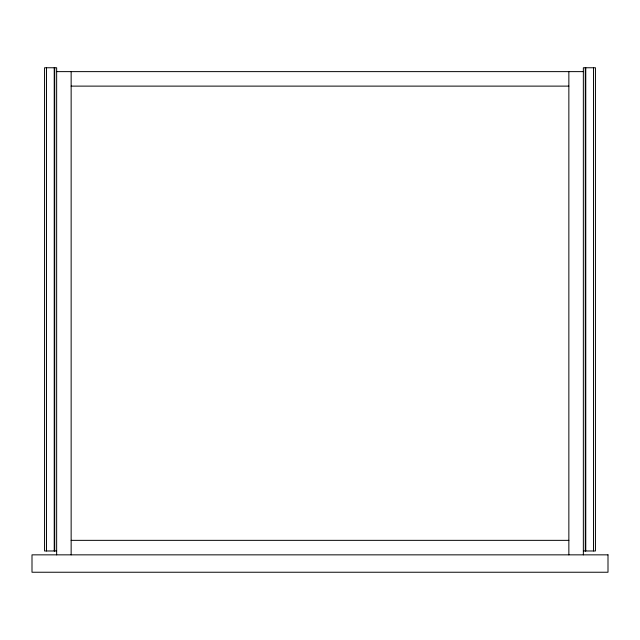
<?xml version="1.0" encoding="UTF-8"?>
<svg xmlns="http://www.w3.org/2000/svg" width="640" height="640" viewBox="0 0 640 640"><rect width="100%" height="100%" fill="white"/><g stroke="black" fill="none" stroke-linecap="round" stroke-linejoin="round"><path stroke-width="0.96" d="M56.648 71.624L583.352 71.624M71.144 86.12L568.856 86.12M71.144 540.352L568.856 540.352M56.648 550.976L44.56 550.976L44.56 67.76L56.648 67.76L56.648 554.848M583.352 550.976L595.44 550.976L595.44 67.76L583.352 67.76L583.352 554.848M593.504 67.76L593.504 550.976M585.768 67.76L585.768 550.976M585.288 67.76L585.288 550.976M568.856 71.624L568.856 554.848M71.144 71.624L71.144 554.848M54.712 67.76L54.712 550.976M54.232 67.76L54.232 550.976M46.496 67.76L46.496 550.976M608 554.848L32 554.848L32 572.24L608 572.24L608 554.848"/></g></svg>
